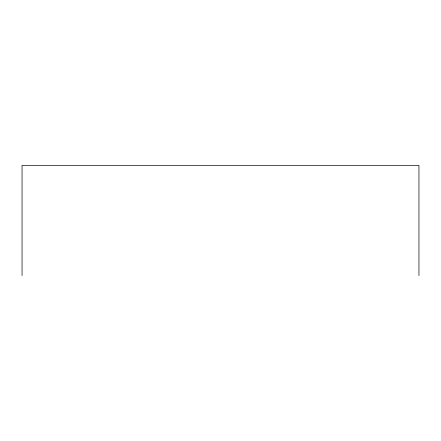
<?xml version="1.0" encoding="UTF-8"?>
<svg xmlns="http://www.w3.org/2000/svg" width="441" height="441" viewBox="0 0 441 441"><rect width="100%" height="100%" fill="white"/><g stroke="black" fill="none" stroke-linecap="round" stroke-linejoin="round"><path stroke-width="0.66" d="M418.95 275.614L418.95 165.386L22.05 165.386L22.05 275.614"/></g></svg>
